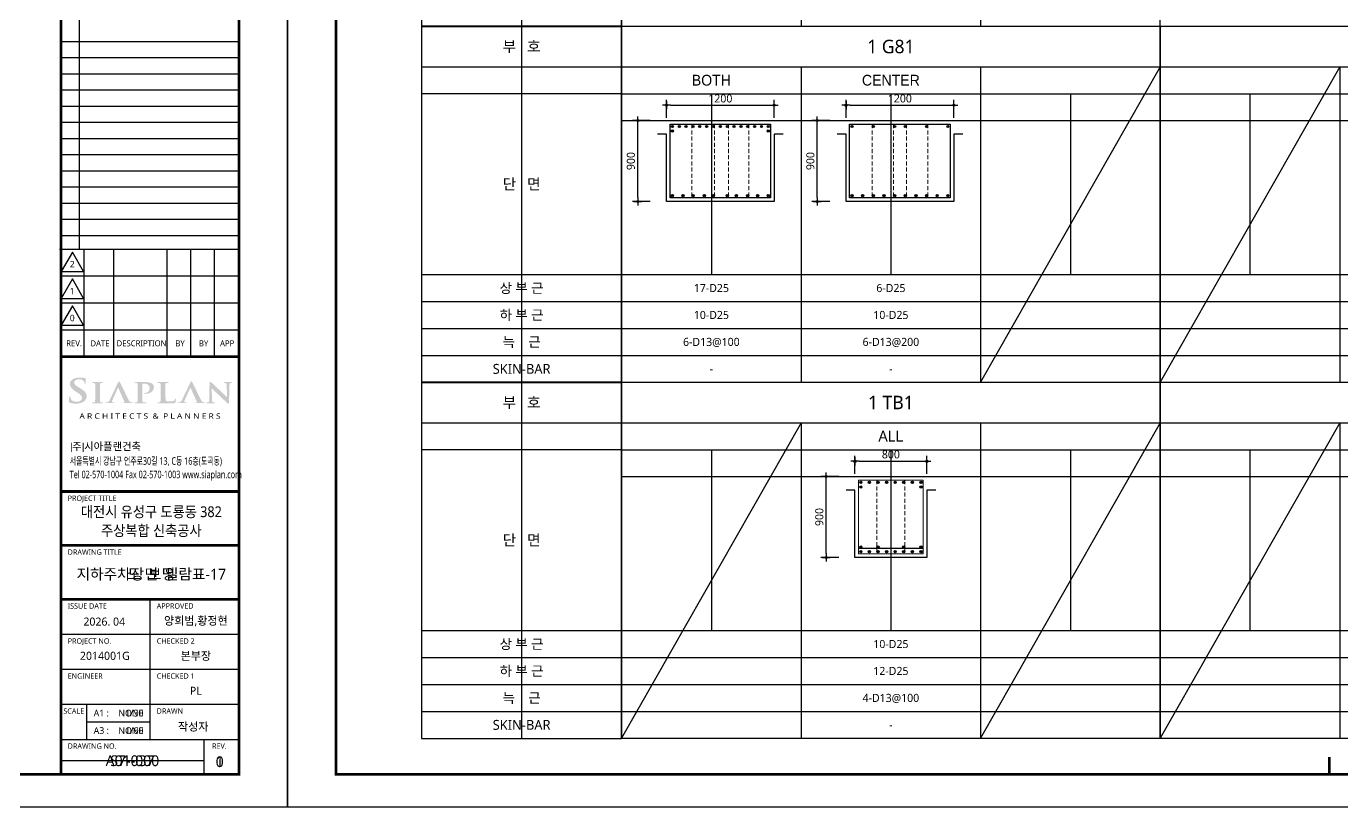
# Model space of a CAD drawing. Header units: millimetres. Extents: x 0 to 252030, y -124740 to 196020.
# Drawn here: x 198721 to 213375, y 106920 to 115610 of the extents above; entities that cross this region are included whole.
import ezdxf
from ezdxf.enums import TextEntityAlignment as Align

# ---------------------------------------------------------------- set-up
doc = ezdxf.new("R2010")
doc.units = ezdxf.units.MM
doc.header["$LTSCALE"] = 30
doc.linetypes.add('HID', pattern=[2.3, 1.5, -0.8])
doc.layers.get('DEFPOINTS').update_dxf_attribs({"color": 142})
for name, color, linetype in [('0-SEC1', 3, 'Continuous'), ('AA-SHEET-TEXT', 3, 'Continuous'), ('CON', 2, 'Continuous'), ('DIM', 7, 'Continuous'), ('ETC', 7, 'Continuous'), ('S-철근', 3, 'Continuous'), ('SHEET', 7, 'Continuous'), ('TXT', 3, 'Continuous'), ('XR-FORM_(도룡동)$0$Sheet', 7, 'Continuous'), ('XR-FORM_(도룡동)$0$TEXT', 3, 'Continuous')]:
    doc.layers.add(name, color=color, linetype=linetype)
doc.layers.add('Stirrup', color=1, linetype='Continuous', lineweight=0)
doc.layers.add('TieBar', color=7, linetype='HID', lineweight=0)
doc.styles.get("Standard").update_dxf_attribs({"font": 'malgun.ttf'})
doc.styles.add('XR-FORM$0$맑은고딕', font='malgun.ttf')
doc.styles.add('XR-FORM_(도룡동)$0$맑은고딕', font='malgun.ttf')
doc.styles.add('XR-FORM_(도룡동)$0$충북옥천_FORM$0$맑은고딕', font='malgun.ttf')
doc.styles.add('XR-FORM_(도룡동)$1$맑은고딕', font='malgun.ttf')
doc.styles.add('XR-FORM_(도룡동)$2$맑은고딕', font='malgun.ttf')
doc.styles.add('XR-FORM_(도룡동)$3$맑은고딕', font='malgun.ttf')
doc.styles.add('돋움', font='Dotum.ttf')
doc.styles.add('맑은 고딕', font='malgun.ttf')
doc.styles.add('맑은고딕', font='malgun.ttf')
doc.dimstyles.new('30NDIM', dxfattribs={"dimscale": 50, "dimtxt": 3, "dimasz": 1.5, "dimexe": 2, "dimexo": 6, "dimgap": 1, "dimtad": 1, "dimdec": 0, "dimrnd": 0.25, "dimzin": 0, "dimdsep": 46, "dimtxsty": 'Standard', "dimblk": 'Z_DOT', "dimcen": 5, "dimclrd": 256, "dimclre": 256, "dimclrt": 3, "dimadec": 0, "dimazin": 0, "dimtm": 1e-09, "dimtfac": 1, "dimtdec": 0, "dimtix": 1, "dimtmove": 2, "dimatfit": 1, "dimldrblk": 'Z_DOT', "dimfxl": 1, "dimtolj": 1, "dimtzin": 0, "dimarcsym": 0})

# ---------------------------------------------------------------- blocks, each defined once
blk = doc.blocks.new('XR-FORM_(도룡동)$0$S')
at = {"layer": 'XR-FORM_(도룡동)$0$Sheet'}
h = blk.add_hatch(color=6, dxfattribs=at)
edge = h.paths.add_edge_path()
edge.add_spline(control_points=[(76338, 15545), (76338, 15545), (76295, 15571), (76295, 15571), (76172, 15645), (76132, 15687), (76132, 15744), (76132, 15817), (76203, 15865), (76313, 15865), (76409, 15865), (76454, 15832), (76479, 15807), (76511, 15775), (76518, 15737), (76518, 15729), (76518, 15711), (76524, 15702), (76538, 15702), (76557, 15702), (76559, 15724), (76559, 15744), (76559, 15811), (76562, 15848), (76564, 15870), (76564, 15870), (76565, 15890), (76565, 15890), (76565, 15905), (76548, 15908), (76540, 15909), (76494, 15919), (76430, 15930), (76333, 15930), (76119, 15930), (75970, 15833), (75970, 15695), (75970, 15588), (76037, 15502), (76202, 15401), (76202, 15401), (76273, 15357), (76273, 15357), (76398, 15281), (76423, 15225), (76423, 15165), (76423, 15099), (76352, 15030), (76220, 15030), (76155, 15030), (76041, 15045), (76002, 15150), (75994, 15172), (75988, 15197), (75988, 15211), (75988, 15217), (75988, 15236), (75968, 15236), (75948, 15236), (75946, 15209), (75945, 15201), (75945, 15201), (75945, 15197), (75945, 15197), (75943, 15174), (75938, 15104), (75938, 15040), (75938, 15011), (75943, 15004), (75970, 14994), (76035, 14972), (76103, 14962), (76198, 14962), (76298, 14962), (76379, 14979), (76447, 15013), (76575, 15079), (76595, 15177), (76595, 15230), (76595, 15347), (76528, 15430), (76338, 15545)], knot_values=[0, 0, 0, 0, 1, 1, 1, 2, 2, 2, 3, 3, 3, 4, 4, 4, 5, 5, 5, 6, 6, 6, 7, 7, 7, 8, 8, 8, 9, 9, 9, 10, 10, 10, 11, 11, 11, 12, 12, 12, 13, 13, 13, 14, 14, 14, 15, 15, 15, 16, 16, 16, 17, 17, 17, 18, 18, 18, 19, 19, 19, 20, 20, 20, 21, 21, 21, 22, 22, 22, 23, 23, 23, 24, 24, 24, 25, 25, 25, 26, 26, 26, 27, 27, 27, 27], degree=3, periodic=0)
h = blk.add_hatch(color=6, dxfattribs=at)
edge = h.paths.add_edge_path()
edge.add_spline(control_points=[(77180, 15007), (77180, 15007), (77166, 15007), (77166, 15007), (77156, 15007), (77148, 15007), (77134, 15009), (77098, 15014), (77093, 15029), (77089, 15056), (77084, 15098), (77084, 15641), (77086, 15677), (77089, 15714), (77100, 15725), (77131, 15729), (77143, 15731), (77153, 15732), (77163, 15732), (77163, 15732), (77180, 15732), (77180, 15732), (77188, 15732), (77195, 15739), (77195, 15747), (77195, 15755), (77188, 15761), (77180, 15761), (77180, 15761), (76814, 15761), (76814, 15761), (76806, 15761), (76800, 15755), (76800, 15747), (76800, 15739), (76806, 15732), (76814, 15732), (76814, 15732), (76832, 15732), (76832, 15732), (76847, 15732), (76860, 15730), (76871, 15728), (76897, 15723), (76909, 15710), (76912, 15677), (76912, 15677), (76912, 15677), (76912, 15677), (76914, 15650), (76915, 15103), (76908, 15057), (76904, 15025), (76895, 15014), (76873, 15011), (76858, 15008), (76843, 15007), (76827, 15007), (76826, 15007), (76814, 15007), (76814, 15007), (76806, 15007), (76800, 15000), (76800, 14992), (76800, 14984), (76806, 14977), (76814, 14977), (76814, 14977), (77180, 14977), (77180, 14977), (77188, 14977), (77195, 14984), (77195, 14992), (77195, 15000), (77188, 15007), (77180, 15007)], knot_values=[0, 0, 0, 0, 1, 1, 1, 2, 2, 2, 3, 3, 3, 4, 4, 4, 5, 5, 5, 6, 6, 6, 7, 7, 7, 8, 8, 8, 9, 9, 9, 10, 10, 10, 11, 11, 11, 12, 12, 12, 13, 13, 13, 14, 14, 14, 15, 15, 15, 16, 16, 16, 17, 17, 17, 18, 18, 18, 19, 19, 19, 20, 20, 20, 21, 21, 21, 22, 22, 22, 23, 23, 23, 24, 24, 24, 25, 25, 25, 25], degree=3, periodic=0)
h = blk.add_hatch(color=6, dxfattribs=at)
edge = h.paths.add_edge_path()
edge.add_spline(control_points=[(78289, 15008), (78289, 15008), (78256, 15008), (78256, 15008), (78252, 15008), (78248, 15009), (78243, 15010), (78220, 15014), (78192, 15028), (78158, 15085), (78158, 15085), (77848, 15727), (77836, 15749), (77824, 15773), (77816, 15784), (77802, 15784), (77787, 15784), (77771, 15771), (77757, 15741), (77757, 15741), (77450, 15097), (77450, 15097), (77424, 15042), (77401, 15015), (77350, 15010), (77342, 15009), (77328, 15008), (77317, 15008), (77317, 15008), (77304, 15008), (77304, 15008), (77298, 15008), (77292, 15002), (77292, 14994), (77292, 14987), (77298, 14980), (77304, 14980), (77304, 14980), (77609, 14980), (77609, 14980), (77615, 14980), (77621, 14987), (77621, 14994), (77621, 15002), (77615, 15008), (77609, 15008), (77609, 15008), (77576, 15008), (77576, 15008), (77539, 15008), (77534, 15021), (77534, 15033), (77534, 15044), (77540, 15068), (77552, 15094), (77552, 15094), (77762, 15561), (77762, 15561), (77762, 15561), (78005, 15016), (78004, 15016), (78005, 15014), (78005, 15012), (78004, 15010), (78003, 15008), (78001, 15008), (77998, 15008), (77998, 15008), (77984, 15008), (77984, 15008), (77978, 15008), (77972, 15002), (77972, 14994), (77972, 14987), (77978, 14980), (77984, 14980), (77984, 14980), (78289, 14980), (78289, 14980), (78295, 14980), (78301, 14987), (78301, 14994), (78301, 15002), (78295, 15008), (78289, 15008)], knot_values=[0, 0, 0, 0, 1, 1, 1, 2, 2, 2, 3, 3, 3, 4, 4, 4, 5, 5, 5, 6, 6, 6, 7, 7, 7, 8, 8, 8, 9, 9, 9, 10, 10, 10, 11, 11, 11, 12, 12, 12, 13, 13, 13, 14, 14, 14, 15, 15, 15, 16, 16, 16, 17, 17, 17, 18, 18, 18, 19, 19, 19, 20, 20, 20, 21, 21, 21, 22, 22, 22, 23, 23, 23, 24, 24, 24, 25, 25, 25, 26, 26, 26, 27, 27, 27, 28, 28, 28, 28], degree=3, periodic=0)
h = blk.add_hatch(color=250, dxfattribs=at)
edge = h.paths.add_edge_path()
edge.add_spline(control_points=[(78762, 15355), (78740, 15355), (78721, 15354), (78721, 15339), (78721, 15329), (78732, 15327), (78739, 15326), (78739, 15326), (78761, 15325), (78768, 15325), (78956, 15325), (79092, 15431), (79092, 15577), (79092, 15629), (79059, 15678), (79025, 15703), (79003, 15719), (78945, 15762), (78781, 15762), (78781, 15762), (78772, 15762), (78771, 15762), (78771, 15762), (78376, 15762), (78376, 15762), (78367, 15762), (78360, 15756), (78360, 15748), (78360, 15740), (78367, 15734), (78376, 15734), (78376, 15734), (78423, 15734), (78423, 15734), (78429, 15733), (78435, 15733), (78438, 15732), (78480, 15725), (78488, 15709), (78491, 15677), (78491, 15677), (78491, 15677), (78491, 15677), (78493, 15651), (78494, 15108), (78487, 15062), (78481, 15030), (78474, 15013), (78453, 15010), (78437, 15007), (78422, 15006), (78407, 15006), (78406, 15006), (78396, 15006), (78396, 15006), (78387, 15006), (78380, 14999), (78380, 14991), (78380, 14983), (78387, 14977), (78396, 14977), (78396, 14977), (78791, 14977), (78791, 14977), (78800, 14977), (78807, 14983), (78807, 14991), (78807, 14999), (78800, 15006), (78791, 15006), (78791, 15006), (78781, 15006), (78781, 15006), (78761, 15006), (78733, 15008), (78715, 15010), (78681, 15013), (78672, 15031), (78668, 15061), (78662, 15105), (78662, 15684), (78662, 15690), (78662, 15699), (78664, 15704), (78669, 15705), (78679, 15708), (78707, 15709), (78729, 15709), (78757, 15709), (78810, 15704), (78857, 15670), (78924, 15623), (78931, 15562), (78931, 15520), (78931, 15418), (78833, 15355), (78762, 15355)], knot_values=[0, 0, 0, 0, 1, 1, 1, 2, 2, 2, 3, 3, 3, 4, 4, 4, 5, 5, 5, 6, 6, 6, 7, 7, 7, 8, 8, 8, 9, 9, 9, 10, 10, 10, 11, 11, 11, 12, 12, 12, 13, 13, 13, 14, 14, 14, 15, 15, 15, 16, 16, 16, 17, 17, 17, 18, 18, 18, 19, 19, 19, 20, 20, 20, 21, 21, 21, 22, 22, 22, 23, 23, 23, 24, 24, 24, 25, 25, 25, 26, 26, 26, 27, 27, 27, 28, 28, 28, 29, 29, 29, 30, 30, 30, 31, 31, 31, 32, 32, 32, 32], degree=3, periodic=0)
h = blk.add_hatch(color=250, dxfattribs=at)
edge = h.paths.add_edge_path()
edge.add_spline(control_points=[(79896, 15147), (79880, 15147), (79878, 15134), (79877, 15128), (79875, 15109), (79860, 15082), (79845, 15069), (79815, 15043), (79768, 15042), (79696, 15042), (79592, 15042), (79561, 15049), (79541, 15063), (79541, 15063), (79541, 15063), (79541, 15063), (79522, 15076), (79515, 15314), (79515, 15460), (79515, 15617), (79515, 15645), (79518, 15677), (79521, 15714), (79532, 15724), (79562, 15729), (79578, 15731), (79599, 15732), (79612, 15732), (79620, 15732), (79633, 15732), (79638, 15739), (79640, 15742), (79641, 15745), (79641, 15748), (79641, 15756), (79634, 15762), (79626, 15762), (79626, 15762), (79235, 15762), (79235, 15762), (79226, 15762), (79220, 15756), (79220, 15748), (79220, 15743), (79222, 15738), (79227, 15736), (79227, 15735), (79229, 15735), (79229, 15734), (79235, 15732), (79243, 15732), (79247, 15732), (79265, 15732), (79280, 15731), (79290, 15729), (79331, 15722), (79340, 15709), (79342, 15677), (79344, 15651), (79345, 15108), (79338, 15062), (79332, 15030), (79326, 15013), (79304, 15010), (79290, 15007), (79276, 15006), (79262, 15006), (79262, 15006), (79245, 15006), (79245, 15006), (79237, 15006), (79230, 14999), (79230, 14991), (79230, 14983), (79237, 14977), (79245, 14977), (79245, 14977), (79615, 14977), (79615, 14977), (79615, 14977), (79805, 14976), (79805, 14976), (79874, 14976), (79882, 14981), (79891, 15006), (79901, 15036), (79910, 15113), (79910, 15125), (79910, 15135), (79910, 15147), (79896, 15147)], knot_values=[0, 0, 0, 0, 1, 1, 1, 2, 2, 2, 3, 3, 3, 4, 4, 4, 5, 5, 5, 6, 6, 6, 7, 7, 7, 8, 8, 8, 9, 9, 9, 10, 10, 10, 11, 11, 11, 12, 12, 12, 13, 13, 13, 14, 14, 14, 15, 15, 15, 16, 16, 16, 17, 17, 17, 18, 18, 18, 19, 19, 19, 20, 20, 20, 21, 21, 21, 22, 22, 22, 23, 23, 23, 24, 24, 24, 25, 25, 25, 26, 26, 26, 27, 27, 27, 28, 28, 28, 29, 29, 29, 30, 30, 30, 30], degree=3, periodic=0)
h = blk.add_hatch(color=250, dxfattribs=at)
edge = h.paths.add_edge_path()
edge.add_spline(control_points=[(80974, 15008), (80974, 15008), (80942, 15008), (80942, 15008), (80937, 15008), (80933, 15009), (80928, 15010), (80905, 15014), (80878, 15028), (80843, 15085), (80843, 15085), (80533, 15727), (80521, 15749), (80509, 15773), (80501, 15784), (80487, 15784), (80472, 15784), (80457, 15771), (80442, 15741), (80442, 15741), (80135, 15097), (80135, 15097), (80109, 15042), (80086, 15015), (80035, 15010), (80027, 15009), (80013, 15008), (80002, 15008), (80002, 15008), (79989, 15008), (79989, 15008), (79983, 15008), (79977, 15002), (79977, 14994), (79977, 14987), (79983, 14980), (79989, 14980), (79989, 14980), (80294, 14980), (80294, 14980), (80300, 14980), (80306, 14987), (80306, 14994), (80306, 15002), (80300, 15008), (80294, 15008), (80294, 15008), (80261, 15008), (80261, 15008), (80224, 15008), (80219, 15021), (80219, 15033), (80219, 15044), (80225, 15068), (80237, 15094), (80237, 15094), (80447, 15561), (80447, 15561), (80447, 15561), (80690, 15016), (80690, 15016), (80690, 15014), (80690, 15012), (80689, 15010), (80688, 15008), (80686, 15008), (80683, 15008), (80683, 15008), (80669, 15008), (80669, 15008), (80663, 15008), (80657, 15002), (80657, 14994), (80657, 14987), (80663, 14980), (80669, 14980), (80669, 14980), (80974, 14980), (80974, 14980), (80980, 14980), (80986, 14987), (80986, 14994), (80986, 15002), (80980, 15008), (80974, 15008)], knot_values=[0, 0, 0, 0, 1, 1, 1, 2, 2, 2, 3, 3, 3, 4, 4, 4, 5, 5, 5, 6, 6, 6, 7, 7, 7, 8, 8, 8, 9, 9, 9, 10, 10, 10, 11, 11, 11, 12, 12, 12, 13, 13, 13, 14, 14, 14, 15, 15, 15, 16, 16, 16, 17, 17, 17, 18, 18, 18, 19, 19, 19, 20, 20, 20, 21, 21, 21, 22, 22, 22, 23, 23, 23, 24, 24, 24, 25, 25, 25, 26, 26, 26, 27, 27, 27, 28, 28, 28, 28], degree=3, periodic=0)
h = blk.add_hatch(color=250, dxfattribs=at)
edge = h.paths.add_edge_path()
edge.add_spline(control_points=[(81976, 15761), (81976, 15761), (81692, 15761), (81692, 15761), (81686, 15761), (81681, 15755), (81681, 15747), (81681, 15739), (81686, 15732), (81692, 15732), (81692, 15732), (81700, 15732), (81702, 15732), (81718, 15732), (81744, 15732), (81760, 15726), (81783, 15717), (81794, 15705), (81795, 15641), (81795, 15641), (81806, 15233), (81806, 15224), (81806, 15224), (81806, 15202), (81806, 15202), (81797, 15210), (81212, 15762), (81212, 15762), (81199, 15775), (81187, 15784), (81176, 15784), (81158, 15784), (81158, 15750), (81158, 15740), (81158, 15740), (81148, 15134), (81148, 15134), (81147, 15045), (81143, 15018), (81117, 15011), (81101, 15006), (81079, 15006), (81068, 15006), (81067, 15006), (81057, 15006), (81057, 15006), (81051, 15006), (81046, 14999), (81046, 14991), (81046, 14983), (81051, 14976), (81057, 14976), (81057, 14976), (81353, 14976), (81353, 14976), (81359, 14976), (81364, 14983), (81364, 14991), (81364, 14999), (81359, 15006), (81353, 15006), (81353, 15006), (81342, 15006), (81340, 15006), (81324, 15006), (81303, 15006), (81284, 15013), (81268, 15018), (81251, 15035), (81248, 15122), (81248, 15122), (81237, 15522), (81236, 15534), (81241, 15530), (81780, 15014), (81821, 14978), (81833, 14966), (81851, 14966), (81864, 14966), (81880, 14966), (81882, 14986), (81882, 15002), (81882, 15002), (81894, 15649), (81894, 15649), (81895, 15706), (81903, 15722), (81931, 15729), (81944, 15732), (81952, 15732), (81963, 15732), (81965, 15732), (81976, 15732), (81976, 15732), (81982, 15732), (81987, 15739), (81987, 15747), (81987, 15755), (81982, 15761), (81976, 15761)], knot_values=[0, 0, 0, 0, 1, 1, 1, 2, 2, 2, 3, 3, 3, 4, 4, 4, 5, 5, 5, 6, 6, 6, 7, 7, 7, 8, 8, 8, 9, 9, 9, 10, 10, 10, 11, 11, 11, 12, 12, 12, 13, 13, 13, 14, 14, 14, 15, 15, 15, 16, 16, 16, 17, 17, 17, 18, 18, 18, 19, 19, 19, 20, 20, 20, 21, 21, 21, 22, 22, 22, 23, 23, 23, 24, 24, 24, 25, 25, 25, 26, 26, 26, 27, 27, 27, 28, 28, 28, 29, 29, 29, 30, 30, 30, 31, 31, 31, 32, 32, 32, 33, 33, 33, 33], degree=3, periodic=0)
at = {"layer": 'DEFPOINTS'}
for p, q in [((76315, 52073), (76315, 20700)), ((82250, 28396), (75640, 28396)), ((82250, 27796), (75640, 27796)), ((82250, 27196), (75640, 27196)), ((82250, 26596), (75640, 26596)), ((82250, 25996), (75640, 25996)), ((82250, 25396), (75640, 25396)), ((82250, 24796), (75640, 24796)), ((82250, 24196), (75640, 24196)), ((82250, 23596), (75640, 23596)), ((82250, 22996), (75640, 22996)), ((82250, 22396), (75640, 22396)), ((82250, 21796), (75640, 21796)), ((82250, 21196), (75640, 21196)), ((80950, 1706), (75640, 1706))]:
    blk.add_line(p, q, dxfattribs=at)
at = {"layer": 'XR-FORM_(도룡동)$0$Sheet'}
for p, q in [((75590, 20700), (82204, 20700)), ((76490, 20700), (76490, 16700)), ((77590, 20700), (77590, 16700)), ((79575, 20700), (79575, 16700)), ((80450, 20700), (80450, 16700)), ((81325, 20700), (81325, 16700)), ((75640, 19700), (82254, 19700)), ((75640, 18700), (82254, 18700)), ((75640, 17700), (82254, 17700)), ((78945, 7700), (78945, 2500)), ((75640, 6400), (82250, 6400)), ((75640, 5100), (82250, 5100)), ((75640, 3800), (82250, 3800)), ((76591, 3798), (76591, 2500)), ((76591, 3149), (78945, 3149)), ((75640, 2500), (82250, 2500)), ((80950, 2500), (80950, 1200))]:
    blk.add_line(p, q, dxfattribs=at)
at = {"layer": 'XR-FORM_(도룡동)$0$Sheet', "const_width": 100}
blk.add_lwpolyline([(1850, 57950), (82250, 57950), (82250, 1200), (1850, 1200)], close=True, dxfattribs=at)
for points in [[(75640, 57950), (75640, 1200)], [(75640, 16700), (82250, 16700)], [(75640, 11700), (82250, 11700)], [(75640, 9700), (82250, 9700)], [(75640, 7700), (82250, 7700)]]:
    blk.add_lwpolyline(points, dxfattribs=at)
at = {"layer": 'XR-FORM_(도룡동)$0$Sheet'}
for points in [[(76065, 20589), (75650, 19869), (76481, 19869)], [(76065, 19589), (75650, 18869), (76481, 18869)], [(76065, 18589), (75650, 17869), (76481, 17869)]]:
    blk.add_lwpolyline(points, close=True, dxfattribs=at)
at = {"layer": 'XR-FORM_(도룡동)$0$Sheet', "color": 3, "const_width": 28}
for points in [[(76026, 13508), (76026, 13172)], [(76466, 13508), (76466, 13172)]]:
    blk.add_lwpolyline(points, dxfattribs=at)
at = {"layer": 'XR-FORM_(도룡동)$0$Sheet', "linetype": 'Continuous', "const_width": 100}
blk.add_lwpolyline([(38745, 1846), (38745, 1200)], dxfattribs=at)
at = {"layer": 'DEFPOINTS', "style": 'XR-FORM_(도룡동)$3$맑은고딕'}
blk.add_text('도 면 명', height=400, dxfattribs=at).set_placement((78996, 8633), align=Align.MIDDLE_CENTER)
at = {"layer": 'XR-FORM_(도룡동)$0$Sheet', "style": 'XR-FORM_(도룡동)$3$맑은고딕'}
for s, height, p in [('2', 240, (76059, 20140)), ('1', 240, (76059, 19140)), ('0', 240, (76059, 18140)), (' REV.', 220, (76090, 17200)), ('DATE', 220, (77090, 17200)), ('DESCRIPTION', 220, (78632, 17200)), ('BY', 220, (80062, 17200)), ('BY', 220, (80938, 17200)), ('APP', 220, (81812, 17200))]:
    blk.add_text(s, height=height, dxfattribs=at).set_placement(p, align=Align.MIDDLE)
at = {"layer": 'XR-FORM_(도룡동)$0$Sheet', "color": 3, "style": 'XR-FORM_(도룡동)$3$맑은고딕', "width": 1.2}
blk.add_text('A R C H I T E C T S  &  P L A N N E R S', height=200, dxfattribs=at).set_placement((78947, 14500), align=Align.MIDDLE_CENTER)
at = {"layer": 'XR-FORM_(도룡동)$0$Sheet', "color": 3, "style": 'XR-FORM_(도룡동)$3$맑은고딕'}
blk.add_text('주 시아플랜건축', height=280, dxfattribs=at).set_placement((76057, 13372), align=Align.MIDDLE_LEFT)
at = {"layer": 'XR-FORM_(도룡동)$0$Sheet', "color": 3, "style": 'XR-FORM_(도룡동)$3$맑은고딕', "width": 0.65}
for s, p in [('서울특별시 강남구 언주로30길 13, C동 16층(도곡동)', (75966, 12833)), ('Tel 02-570-1004 Fax 02-570-1003 www.siaplan.com', (75966, 12333))]:
    blk.add_text(s, height=280, dxfattribs=at).set_placement(p, align=Align.MIDDLE_LEFT)
at = {"layer": 'XR-FORM_(도룡동)$0$Sheet', "style": 'XR-FORM_(도룡동)$3$맑은고딕'}
for s, p in [('PROJECT TITLE', (75890, 11350)), ('DRAWING TITLE', (75890, 9350)), ('ISSUE DATE', (75890, 7350)), ('APPROVED', (79195, 7350)), ('PROJECT NO. ', (75890, 6050)), ('CHECKED 2 ', (79195, 6050)), ('ENGINEER', (75890, 4750)), ('CHECKED 1 ', (79195, 4750)), ('SCALE', (75730, 3450)), ('DRAWN', (79195, 3450)), ('DRAWING NO.', (75890, 2150)), ('REV.', (81250, 2150))]:
    blk.add_text(s, height=200, dxfattribs=at).set_placement(p)
at = {"layer": 'XR-FORM_(도룡동)$0$TEXT'}
for s, height, style, p in [('2026. 04', 300, 'XR-FORM_(도룡동)$3$맑은고딕', (77247, 6870)), ('A1 : ', 250, 'XR-FORM_(도룡동)$0$충북옥천_FORM$0$맑은고딕', (77179, 3474)), ('A3 : ', 250, 'XR-FORM_(도룡동)$0$충북옥천_FORM$0$맑은고딕', (77179, 2825))]:
    blk.add_text(s, height=height, dxfattribs=dict(at, style=style)).set_placement(p, align=Align.MIDDLE_CENTER)
at = {"layer": 'XR-FORM_(도룡동)$0$TEXT', "style": 'XR-FORM_(도룡동)$3$맑은고딕'}
blk.add_text('양희범,황정현', height=300, dxfattribs=at).set_placement((80649, 6901), align=Align.MIDDLE)
blk = doc.blocks.new('XR-FORM_(도룡동)', base_point=(101.33, -56114.51))
at = {"layer": 'DEFPOINTS'}
blk.add_lwpolyline([(0, 0), (420, 0), (420, 297), (0, 297)], close=True, dxfattribs=at)
at = {"xscale": 0.005, "yscale": 0.005, "zscale": 0.005}
blk.add_blockref('XR-FORM_(도룡동)$0$S', (-0.25, 0), dxfattribs=at)
at = {"layer": 'DEFPOINTS', "style": 'XR-FORM_(도룡동)$3$맑은고딕'}
for s, p in [('2014001G', (386.1, 28.01)), ('본부장', (402.99, 28.01)), ('PL', (402.99, 21.51))]:
    blk.add_text(s, height=1.5, dxfattribs=at).set_placement(p, align=Align.MIDDLE)
for p in [(393.26, 17.37), (393.26, 14.12)]:
    blk.add_text('NONE', height=1.25, dxfattribs=at).set_placement(p, align=Align.MIDDLE_RIGHT)
for s, height, p in [('작성자', 1.5, (402.51, 14.85)), ('A01-000', 2, (391.22, 8.53))]:
    blk.add_text(s, height=height, dxfattribs=at).set_placement(p, align=Align.MIDDLE_CENTER)
at = {"layer": 'XR-FORM_(도룡동)$0$TEXT', "style": 'XR-FORM_(도룡동)$3$맑은고딕', "width": 0.9}
for s, p in [('대전시 유성구 도룡동 382', (394.73, 54.74)), ('주상복합 신축공사', (394.73, 51.24))]:
    blk.add_text(s, height=2, dxfattribs=at).set_placement(p, align=Align.MIDDLE_CENTER)
at = {"layer": 'XR-FORM_(도룡동)$0$TEXT', "style": 'XR-FORM_(도룡동)$3$맑은고딕'}
blk.add_text('1', height=2, dxfattribs=at).set_placement((407.43, 8.35), align=Align.MIDDLE_CENTER)
blk = doc.blocks.new('4등분')
at = {"layer": 'DEFPOINTS'}
for p, q in [((1000, 3214), (1000, 1200)), ((3000, 3214), (3000, 1200)), ((5000, 3214), (5000, 1200)), ((0, 2914), (6000, 2914))]:
    blk.add_line(p, q, dxfattribs=at)
at = {"layer": 'SHEET'}
blk.add_line((0, 3514), (6000, 3514), dxfattribs=at)
at = {"layer": 'SHEET', "color": 6}
for p, q in [((2000, 3514), (2000, 0)), ((4000, 3514), (4000, 0)), ((0, 3214), (6000, 3214)), ((0, 1200), (6000, 1200)), ((0, 900), (6000, 900)), ((0, 600), (6000, 600)), ((0, 300), (6000, 300))]:
    blk.add_line(p, q, dxfattribs=at)
at = {"layer": 'SHEET'}
blk.add_lwpolyline([(6000, 3964), (0, 3964), (0, 0), (6000, 0)], close=True, dxfattribs=at)
blk = doc.blocks.new('*U160')
at = {"layer": 'DEFPOINTS'}
for p, q in [((-1114, 5286), (-1114, 1321)), ((-2229, 4536), (0, 4536))]:
    blk.add_line(p, q, dxfattribs=at)
at = {"layer": 'SHEET'}
blk.add_line((-2229, 4836), (0, 4836), dxfattribs=at)
at = {"layer": 'SHEET', "color": 6}
for p, q in [((-2229, 2521), (0, 2521)), ((-2229, 2221), (0, 2221)), ((-2229, 1921), (0, 1921)), ((-2229, 1621), (0, 1621))]:
    blk.add_line(p, q, dxfattribs=at)
at = {"layer": 'SHEET'}
blk.add_lwpolyline([(0, 5286), (-2229, 5286), (-2229, 1321), (0, 1321)], close=True, dxfattribs=at)
at = {"layer": 'TXT', "style": '맑은 고딕'}
for s, height, p in [('부   호', 120, (-1114, 5061)), ('단   면', 120, (-1114, 3529)), ('상 부 근', 110, (-1114, 2371)), ('하 부 근', 110, (-1114, 2071)), ('늑    근', 110, (-1114, 1771)), ('SKIN-BAR', 110, (-1114, 1471))]:
    blk.add_text(s, height=height, dxfattribs=at).set_placement(p, align=Align.MIDDLE_CENTER)
blk = doc.blocks.new('Z_DOT')
at = {"layer": 'DIM', "color": 0}
for p, q in [((-1, 0), (1, 0)), ((0, -1), (0, 1))]:
    blk.add_line(p, q, dxfattribs=at)
for radius in [0.25, 0.125]:
    blk.add_circle((0, 0), radius, dxfattribs=at)
blk = doc.blocks.new('*D699')
at = {"layer": 'DEFPOINTS', "color": 0, "transparency": 16777216}
for p in [(207053, 114731), (205853, 114410), (207053, 114410)]:
    blk.add_point(p, dxfattribs=at)
at = {"layer": 'DIM', "lineweight": -2, "transparency": 16777216}
for p, q in [((205853, 114590), (205853, 114791)), ((207053, 114590), (207053, 114791)), ((205898, 114731), (207008, 114731))]:
    blk.add_line(p, q, dxfattribs=at)
at = {"layer": 'DIM', "lineweight": -2, "transparency": 16777216, "xscale": 45, "yscale": 45, "zscale": 45, "rotation": 180}
blk.add_blockref('Z_DOT', (205853, 114731), dxfattribs=at)
at = {"layer": 'DIM', "lineweight": -2, "transparency": 16777216, "xscale": 45, "yscale": 45, "zscale": 45}
blk.add_blockref('Z_DOT', (207053, 114731), dxfattribs=at)
at = {"layer": 'DIM', "color": 3, "transparency": 16777216, "insert": (206453, 114807), "char_height": 90, "attachment_point": 5}
blk.add_mtext('\\A1;1200', dxfattribs=at)
blk = doc.blocks.new('*D700')
at = {"layer": 'DEFPOINTS', "color": 0, "transparency": 16777216}
for p in [(205533, 114560), (205853, 114560), (205853, 113660)]:
    blk.add_point(p, dxfattribs=at)
at = {"layer": 'DIM', "lineweight": -2, "transparency": 16777216}
for p, q in [((205673, 114560), (205473, 114560)), ((205533, 113705), (205533, 114515)), ((205673, 113660), (205473, 113660))]:
    blk.add_line(p, q, dxfattribs=at)
at = {"layer": 'DIM', "lineweight": -2, "transparency": 16777216, "xscale": 45, "yscale": 45, "zscale": 45}
for p, rotation in [((205533, 114560), 90), ((205533, 113660), 270)]:
    blk.add_blockref('Z_DOT', p, dxfattribs=dict(at, rotation=rotation))
at = {"layer": 'DIM', "color": 3, "transparency": 16777216, "insert": (205456, 114110), "char_height": 90, "attachment_point": 5, "rotation": 90}
blk.add_mtext('\\A1;900', dxfattribs=at)
blk = doc.blocks.new('*D701')
at = {"layer": 'DEFPOINTS', "color": 0, "transparency": 16777216}
for p in [(209053, 114731), (207853, 114410), (209053, 114410)]:
    blk.add_point(p, dxfattribs=at)
at = {"layer": 'DIM', "lineweight": -2, "transparency": 16777216}
for p, q in [((207853, 114590), (207853, 114791)), ((209053, 114590), (209053, 114791)), ((207898, 114731), (209008, 114731))]:
    blk.add_line(p, q, dxfattribs=at)
at = {"layer": 'DIM', "lineweight": -2, "transparency": 16777216, "xscale": 45, "yscale": 45, "zscale": 45, "rotation": 180}
blk.add_blockref('Z_DOT', (207853, 114731), dxfattribs=at)
at = {"layer": 'DIM', "lineweight": -2, "transparency": 16777216, "xscale": 45, "yscale": 45, "zscale": 45}
blk.add_blockref('Z_DOT', (209053, 114731), dxfattribs=at)
at = {"layer": 'DIM', "color": 3, "transparency": 16777216, "insert": (208453, 114807), "char_height": 90, "attachment_point": 5}
blk.add_mtext('\\A1;1200', dxfattribs=at)
blk = doc.blocks.new('*D702')
at = {"layer": 'DEFPOINTS', "color": 0, "transparency": 16777216}
for p in [(207533, 114560), (207853, 114560), (207853, 113660)]:
    blk.add_point(p, dxfattribs=at)
at = {"layer": 'DIM', "lineweight": -2, "transparency": 16777216}
for p, q in [((207673, 114560), (207473, 114560)), ((207533, 113705), (207533, 114515)), ((207673, 113660), (207473, 113660))]:
    blk.add_line(p, q, dxfattribs=at)
at = {"layer": 'DIM', "lineweight": -2, "transparency": 16777216, "xscale": 45, "yscale": 45, "zscale": 45}
for p, rotation in [((207533, 114560), 90), ((207533, 113660), 270)]:
    blk.add_blockref('Z_DOT', p, dxfattribs=dict(at, rotation=rotation))
at = {"layer": 'DIM', "color": 3, "transparency": 16777216, "insert": (207456, 114110), "char_height": 90, "attachment_point": 5, "rotation": 90}
blk.add_mtext('\\A1;900', dxfattribs=at)
blk = doc.blocks.new('*D703')
at = {"layer": 'DEFPOINTS', "color": 0, "transparency": 16777216}
for p in [(208753, 110766), (207953, 110446), (208753, 110446)]:
    blk.add_point(p, dxfattribs=at)
at = {"layer": 'DIM', "lineweight": -2, "transparency": 16777216}
for p, q in [((207953, 110626), (207953, 110826)), ((208753, 110626), (208753, 110826)), ((207998, 110766), (208708, 110766))]:
    blk.add_line(p, q, dxfattribs=at)
at = {"layer": 'DIM', "lineweight": -2, "transparency": 16777216, "xscale": 45, "yscale": 45, "zscale": 45, "rotation": 180}
blk.add_blockref('Z_DOT', (207953, 110766), dxfattribs=at)
at = {"layer": 'DIM', "lineweight": -2, "transparency": 16777216, "xscale": 45, "yscale": 45, "zscale": 45}
blk.add_blockref('Z_DOT', (208753, 110766), dxfattribs=at)
at = {"layer": 'DIM', "color": 3, "transparency": 16777216, "insert": (208353, 110843), "char_height": 90, "attachment_point": 5}
blk.add_mtext('\\A1;800', dxfattribs=at)
blk = doc.blocks.new('*D704')
at = {"layer": 'DEFPOINTS', "color": 0, "transparency": 16777216}
for p in [(207633, 110596), (207953, 110596), (207953, 109696)]:
    blk.add_point(p, dxfattribs=at)
at = {"layer": 'DIM', "lineweight": -2, "transparency": 16777216}
for p, q in [((207773, 110596), (207573, 110596)), ((207633, 109741), (207633, 110551)), ((207773, 109696), (207573, 109696))]:
    blk.add_line(p, q, dxfattribs=at)
at = {"layer": 'DIM', "lineweight": -2, "transparency": 16777216, "xscale": 45, "yscale": 45, "zscale": 45}
for p, rotation in [((207633, 110596), 90), ((207633, 109696), 270)]:
    blk.add_blockref('Z_DOT', p, dxfattribs=dict(at, rotation=rotation))
at = {"layer": 'DIM', "color": 3, "transparency": 16777216, "insert": (207556, 110146), "char_height": 90, "attachment_point": 5, "rotation": 90}
blk.add_mtext('\\A1;900', dxfattribs=at)

msp = doc.modelspace()

# ---------------------------------------------------------------- hatches: boundary and pattern name
at = {"layer": 'S-철근'}
h = msp.add_hatch(color=256, dxfattribs=at)
edge = h.paths.add_edge_path()
edge.add_arc((205918.40013, 114495.09992), 12.7, 0, 180)
edge.add_arc((205918.40013, 114495.09992), 12.7, 180, 360)
h = msp.add_hatch(color=256, dxfattribs=at)
edge = h.paths.add_edge_path()
edge.add_arc((205918.40013, 114444.29992), 12.7, 0, 180)
edge.add_arc((205918.40013, 114444.29992), 12.7, 180, 360)
h = msp.add_hatch(color=256, dxfattribs=at)
edge = h.paths.add_edge_path()
edge.add_arc((205994.77156, 114495.09992), 12.7, 0, 180)
edge.add_arc((205994.77156, 114495.09992), 12.7, 180, 360)
h = msp.add_hatch(color=256, dxfattribs=at)
edge = h.paths.add_edge_path()
edge.add_arc((206071.14299, 114495.09992), 12.7, 0, 180)
edge.add_arc((206071.14299, 114495.09992), 12.7, 180, 360)
h = msp.add_hatch(color=256, dxfattribs=at)
edge = h.paths.add_edge_path()
edge.add_arc((206147.51442, 114495.09992), 12.7, 0, 180)
edge.add_arc((206147.51442, 114495.09992), 12.7, 180, 360)
h = msp.add_hatch(color=256, dxfattribs=at)
edge = h.paths.add_edge_path()
edge.add_arc((206223.88585, 114495.09992), 12.7, 0, 180)
edge.add_arc((206223.88585, 114495.09992), 12.7, 180, 360)
h = msp.add_hatch(color=256, dxfattribs=at)
edge = h.paths.add_edge_path()
edge.add_arc((206300.25728, 114495.09992), 12.7, 0, 180)
edge.add_arc((206300.25728, 114495.09992), 12.7, 180, 360)
h = msp.add_hatch(color=256, dxfattribs=at)
edge = h.paths.add_edge_path()
edge.add_arc((206376.6287, 114495.09992), 12.7, 0, 180)
edge.add_arc((206376.6287, 114495.09992), 12.7, 180, 360)
h = msp.add_hatch(color=256, dxfattribs=at)
edge = h.paths.add_edge_path()
edge.add_arc((206453.00013, 114495.09992), 12.7, 0, 180)
edge.add_arc((206453.00013, 114495.09992), 12.7, 180, 360)
h = msp.add_hatch(color=256, dxfattribs=at)
edge = h.paths.add_edge_path()
edge.add_arc((206529.37156, 114495.09992), 12.7, 0, 180)
edge.add_arc((206529.37156, 114495.09992), 12.7, 180, 360)
h = msp.add_hatch(color=256, dxfattribs=at)
edge = h.paths.add_edge_path()
edge.add_arc((206605.74299, 114495.09992), 12.7, 0, 180)
edge.add_arc((206605.74299, 114495.09992), 12.7, 180, 360)
h = msp.add_hatch(color=256, dxfattribs=at)
edge = h.paths.add_edge_path()
edge.add_arc((206682.11442, 114495.09992), 12.7, 0, 180)
edge.add_arc((206682.11442, 114495.09992), 12.7, 180, 360)
h = msp.add_hatch(color=256, dxfattribs=at)
edge = h.paths.add_edge_path()
edge.add_arc((206758.48585, 114495.09992), 12.7, 0, 180)
edge.add_arc((206758.48585, 114495.09992), 12.7, 180, 360)
h = msp.add_hatch(color=256, dxfattribs=at)
edge = h.paths.add_edge_path()
edge.add_arc((206834.85728, 114495.09992), 12.7, 0, 180)
edge.add_arc((206834.85728, 114495.09992), 12.7, 180, 360)
h = msp.add_hatch(color=256, dxfattribs=at)
edge = h.paths.add_edge_path()
edge.add_arc((206911.2287, 114495.09992), 12.7, 0, 180)
edge.add_arc((206911.2287, 114495.09992), 12.7, 180, 360)
h = msp.add_hatch(color=256, dxfattribs=at)
edge = h.paths.add_edge_path()
edge.add_arc((206987.60013, 114495.09992), 12.7, 0, 180)
edge.add_arc((206987.60013, 114495.09992), 12.7, 180, 360)
h = msp.add_hatch(color=256, dxfattribs=at)
edge = h.paths.add_edge_path()
edge.add_arc((206987.60013, 114444.29992), 12.7, 0, 180)
edge.add_arc((206987.60013, 114444.29992), 12.7, 180, 360)
h = msp.add_hatch(color=256, dxfattribs=at)
edge = h.paths.add_edge_path()
edge.add_arc((207918.40013, 114495.09992), 12.7, 0, 180)
edge.add_arc((207918.40013, 114495.09992), 12.7, 180, 360)
h = msp.add_hatch(color=256, dxfattribs=at)
edge = h.paths.add_edge_path()
edge.add_arc((208156.00013, 114495.09992), 12.7, 180, 360, ccw=False)
edge.add_arc((208156.00013, 114495.09992), 12.7, 0, 180, ccw=False)
h = msp.add_hatch(color=256, dxfattribs=at)
edge = h.paths.add_edge_path()
edge.add_arc((208393.60013, 114495.09992), 12.7, 180, 360, ccw=False)
edge.add_arc((208393.60013, 114495.09992), 12.7, 0, 180, ccw=False)
h = msp.add_hatch(color=256, dxfattribs=at)
edge = h.paths.add_edge_path()
edge.add_arc((208512.40013, 114495.09992), 12.7, 180, 360, ccw=False)
edge.add_arc((208512.40013, 114495.09992), 12.7, 0, 180, ccw=False)
h = msp.add_hatch(color=256, dxfattribs=at)
edge = h.paths.add_edge_path()
edge.add_arc((208750.00013, 114495.09992), 12.7, 180, 360, ccw=False)
edge.add_arc((208750.00013, 114495.09992), 12.7, 0, 180, ccw=False)
h = msp.add_hatch(color=256, dxfattribs=at)
edge = h.paths.add_edge_path()
edge.add_arc((208987.60013, 114495.09992), 12.7, 0, 180)
edge.add_arc((208987.60013, 114495.09992), 12.7, 180, 360)
h = msp.add_hatch(color=256, dxfattribs=at)
edge = h.paths.add_edge_path()
edge.add_arc((205918.40013, 113725.89992), 12.7, 0, 180)
edge.add_arc((205918.40013, 113725.89992), 12.7, 180, 360)
h = msp.add_hatch(color=256, dxfattribs=at)
edge = h.paths.add_edge_path()
edge.add_arc((206037.20013, 113725.89992), 12.7, 0, 180)
edge.add_arc((206037.20013, 113725.89992), 12.7, 180, 360)
h = msp.add_hatch(color=256, dxfattribs=at)
edge = h.paths.add_edge_path()
edge.add_arc((206147.51442, 113725.89992), 12.7, 0, 180)
edge.add_arc((206147.51442, 113725.89992), 12.7, 180, 360)
h = msp.add_hatch(color=256, dxfattribs=at)
edge = h.paths.add_edge_path()
edge.add_arc((206274.80013, 113725.89992), 12.7, 0, 180)
edge.add_arc((206274.80013, 113725.89992), 12.7, 180, 360)
h = msp.add_hatch(color=256, dxfattribs=at)
edge = h.paths.add_edge_path()
edge.add_arc((206376.6287, 113725.89992), 12.7, 0, 180)
edge.add_arc((206376.6287, 113725.89992), 12.7, 180, 360)
h = msp.add_hatch(color=256, dxfattribs=at)
edge = h.paths.add_edge_path()
edge.add_arc((206529.37156, 113725.89992), 12.7, 0, 180)
edge.add_arc((206529.37156, 113725.89992), 12.7, 180, 360)
h = msp.add_hatch(color=256, dxfattribs=at)
edge = h.paths.add_edge_path()
edge.add_arc((206631.20013, 113725.89992), 12.7, 0, 180)
edge.add_arc((206631.20013, 113725.89992), 12.7, 180, 360)
h = msp.add_hatch(color=256, dxfattribs=at)
edge = h.paths.add_edge_path()
edge.add_arc((206758.48585, 113725.89992), 12.7, 0, 180)
edge.add_arc((206758.48585, 113725.89992), 12.7, 180, 360)
h = msp.add_hatch(color=256, dxfattribs=at)
edge = h.paths.add_edge_path()
edge.add_arc((206868.80013, 113725.89992), 12.7, 0, 180)
edge.add_arc((206868.80013, 113725.89992), 12.7, 180, 360)
h = msp.add_hatch(color=256, dxfattribs=at)
edge = h.paths.add_edge_path()
edge.add_arc((206987.60013, 113725.89992), 12.7, 0, 180)
edge.add_arc((206987.60013, 113725.89992), 12.7, 180, 360)
h = msp.add_hatch(color=256, dxfattribs=at)
edge = h.paths.add_edge_path()
edge.add_arc((207918.40013, 113725.89992), 12.7, 0, 180)
edge.add_arc((207918.40013, 113725.89992), 12.7, 180, 360)
h = msp.add_hatch(color=256, dxfattribs=at)
edge = h.paths.add_edge_path()
edge.add_arc((208037.20013, 113725.89992), 12.7, 0, 180)
edge.add_arc((208037.20013, 113725.89992), 12.7, 180, 360)
h = msp.add_hatch(color=256, dxfattribs=at)
edge = h.paths.add_edge_path()
edge.add_arc((208156.00013, 113725.89992), 12.7, 0, 180)
edge.add_arc((208156.00013, 113725.89992), 12.7, 180, 360)
h = msp.add_hatch(color=256, dxfattribs=at)
edge = h.paths.add_edge_path()
edge.add_arc((208274.80013, 113725.89992), 12.7, 0, 180)
edge.add_arc((208274.80013, 113725.89992), 12.7, 180, 360)
h = msp.add_hatch(color=256, dxfattribs=at)
edge = h.paths.add_edge_path()
edge.add_arc((208393.60013, 113725.89992), 12.7, 0, 180)
edge.add_arc((208393.60013, 113725.89992), 12.7, 180, 360)
h = msp.add_hatch(color=256, dxfattribs=at)
edge = h.paths.add_edge_path()
edge.add_arc((208512.40013, 113725.89992), 12.7, 0, 180)
edge.add_arc((208512.40013, 113725.89992), 12.7, 180, 360)
h = msp.add_hatch(color=256, dxfattribs=at)
edge = h.paths.add_edge_path()
edge.add_arc((208631.20013, 113725.89992), 12.7, 0, 180)
edge.add_arc((208631.20013, 113725.89992), 12.7, 180, 360)
h = msp.add_hatch(color=256, dxfattribs=at)
edge = h.paths.add_edge_path()
edge.add_arc((208750.00013, 113725.89992), 12.7, 0, 180)
edge.add_arc((208750.00013, 113725.89992), 12.7, 180, 360)
h = msp.add_hatch(color=256, dxfattribs=at)
edge = h.paths.add_edge_path()
edge.add_arc((208868.80013, 113725.89992), 12.7, 0, 180)
edge.add_arc((208868.80013, 113725.89992), 12.7, 180, 360)
h = msp.add_hatch(color=256, dxfattribs=at)
edge = h.paths.add_edge_path()
edge.add_arc((208987.60013, 113725.89992), 12.7, 0, 180)
edge.add_arc((208987.60013, 113725.89992), 12.7, 180, 360)
h = msp.add_hatch(color=256, dxfattribs=at)
edge = h.paths.add_edge_path()
edge.add_arc((208018.40013, 110530.59992), 12.7, 0, 180)
edge.add_arc((208018.40013, 110530.59992), 12.7, 180, 360)
h = msp.add_hatch(color=256, dxfattribs=at)
edge = h.paths.add_edge_path()
edge.add_arc((208018.40013, 110479.79992), 12.7, 0, 180)
edge.add_arc((208018.40013, 110479.79992), 12.7, 180, 360)
h = msp.add_hatch(color=256, dxfattribs=at)
edge = h.paths.add_edge_path()
edge.add_arc((208114.00013, 110530.59992), 12.7, 0, 180)
edge.add_arc((208114.00013, 110530.59992), 12.7, 180, 360)
h = msp.add_hatch(color=256, dxfattribs=at)
edge = h.paths.add_edge_path()
edge.add_arc((208209.60013, 110530.59992), 12.7, 0, 180)
edge.add_arc((208209.60013, 110530.59992), 12.7, 180, 360)
h = msp.add_hatch(color=256, dxfattribs=at)
edge = h.paths.add_edge_path()
edge.add_arc((208305.20013, 110530.59992), 12.7, 0, 180)
edge.add_arc((208305.20013, 110530.59992), 12.7, 180, 360)
h = msp.add_hatch(color=256, dxfattribs=at)
edge = h.paths.add_edge_path()
edge.add_arc((208400.80013, 110530.59992), 12.7, 0, 180)
edge.add_arc((208400.80013, 110530.59992), 12.7, 180, 360)
h = msp.add_hatch(color=256, dxfattribs=at)
edge = h.paths.add_edge_path()
edge.add_arc((208496.40013, 110530.59992), 12.7, 0, 180)
edge.add_arc((208496.40013, 110530.59992), 12.7, 180, 360)
h = msp.add_hatch(color=256, dxfattribs=at)
edge = h.paths.add_edge_path()
edge.add_arc((208592.00013, 110530.59992), 12.7, 0, 180)
edge.add_arc((208592.00013, 110530.59992), 12.7, 180, 360)
h = msp.add_hatch(color=256, dxfattribs=at)
edge = h.paths.add_edge_path()
edge.add_arc((208687.60013, 110530.59992), 12.7, 0, 180)
edge.add_arc((208687.60013, 110530.59992), 12.7, 180, 360)
h = msp.add_hatch(color=256, dxfattribs=at)
edge = h.paths.add_edge_path()
edge.add_arc((208687.60013, 110479.79992), 12.7, 0, 180)
edge.add_arc((208687.60013, 110479.79992), 12.7, 180, 360)
h = msp.add_hatch(color=256, dxfattribs=at)
edge = h.paths.add_edge_path()
edge.add_arc((208018.40013, 109812.19992), 12.7, 0, 180)
edge.add_arc((208018.40013, 109812.19992), 12.7, 180, 360)
h = msp.add_hatch(color=256, dxfattribs=at)
edge = h.paths.add_edge_path()
edge.add_arc((208018.40013, 109761.39992), 12.7, 0, 180)
edge.add_arc((208018.40013, 109761.39992), 12.7, 180, 360)
h = msp.add_hatch(color=256, dxfattribs=at)
edge = h.paths.add_edge_path()
edge.add_arc((208114.00013, 109761.39992), 12.7, 0, 180)
edge.add_arc((208114.00013, 109761.39992), 12.7, 180, 360)
h = msp.add_hatch(color=256, dxfattribs=at)
edge = h.paths.add_edge_path()
edge.add_arc((208209.60013, 109812.19992), 12.7, 0, 180)
edge.add_arc((208209.60013, 109812.19992), 12.7, 180, 360)
h = msp.add_hatch(color=256, dxfattribs=at)
edge = h.paths.add_edge_path()
edge.add_arc((208209.60013, 109761.39992), 12.7, 0, 180)
edge.add_arc((208209.60013, 109761.39992), 12.7, 180, 360)
h = msp.add_hatch(color=256, dxfattribs=at)
edge = h.paths.add_edge_path()
edge.add_arc((208305.20013, 109761.39992), 12.7, 0, 180)
edge.add_arc((208305.20013, 109761.39992), 12.7, 180, 360)
h = msp.add_hatch(color=256, dxfattribs=at)
edge = h.paths.add_edge_path()
edge.add_arc((208400.80013, 109761.39992), 12.7, 0, 180)
edge.add_arc((208400.80013, 109761.39992), 12.7, 180, 360)
h = msp.add_hatch(color=256, dxfattribs=at)
edge = h.paths.add_edge_path()
edge.add_arc((208496.40013, 109812.19992), 12.7, 0, 180)
edge.add_arc((208496.40013, 109812.19992), 12.7, 180, 360)
h = msp.add_hatch(color=256, dxfattribs=at)
edge = h.paths.add_edge_path()
edge.add_arc((208496.40013, 109761.39992), 12.7, 0, 180)
edge.add_arc((208496.40013, 109761.39992), 12.7, 180, 360)
h = msp.add_hatch(color=256, dxfattribs=at)
edge = h.paths.add_edge_path()
edge.add_arc((208592.00013, 109761.39992), 12.7, 0, 180)
edge.add_arc((208592.00013, 109761.39992), 12.7, 180, 360)
h = msp.add_hatch(color=256, dxfattribs=at)
edge = h.paths.add_edge_path()
edge.add_arc((208687.60013, 109812.19992), 12.7, 0, 180)
edge.add_arc((208687.60013, 109812.19992), 12.7, 180, 360)
h = msp.add_hatch(color=256, dxfattribs=at)
edge = h.paths.add_edge_path()
edge.add_arc((208687.60013, 109761.39992), 12.7, 0, 180)
edge.add_arc((208687.60013, 109761.39992), 12.7, 180, 360)

# ---------------------------------------------------------------- linework, layer by layer
at = {"layer": 'CON', "color": 8}
for p, q in [((205753.00013, 114560.49992), (207153.00013, 114560.49992)), ((207753.00013, 114560.49992), (209153.00013, 114560.49992)), ((207853.00013, 110595.99992), (208853.00013, 110595.99992))]:
    msp.add_line(p, q, dxfattribs=at)
for points in [[(207153.00013, 114410.49992), (207053.00013, 114410.49992), (207053.00013, 113660.49992), (205853.00013, 113660.49992), (205853.00013, 114410.49992), (205753.00013, 114410.49992)], [(209153.00013, 114410.49992), (209053.00013, 114410.49992), (209053.00013, 113660.49992), (207853.00013, 113660.49992), (207853.00013, 114410.49992), (207753.00013, 114410.49992)], [(208853.00013, 110445.99992), (208753.00013, 110445.99992), (208753.00013, 109695.99992), (207953.00013, 109695.99992), (207953.00013, 110445.99992), (207853.00013, 110445.99992)]]:
    msp.add_lwpolyline(points, dxfattribs=at)
at = {"layer": 'ETC', "color": 8}
msp.add_line((207993.00013, 109799.49992), (208713.00013, 109799.49992), dxfattribs=at)
at = {"layer": 'S-철근'}
for points in [[(205893.00013, 113700.49992), (205893.00013, 114520.49992), (207013.00013, 114520.49992), (207013.00013, 113700.49992), (205893.00013, 113700.49992)], [(207893.00013, 113700.49992), (207893.00013, 114520.49992), (209013.00013, 114520.49992), (209013.00013, 113700.49992), (207893.00013, 113700.49992)]]:
    msp.add_lwpolyline(points, dxfattribs=at)
for centre in [(205918.40013, 114495.09992), (205918.40013, 114444.29992), (205994.77156, 114495.09992), (206071.14299, 114495.09992), (206147.51442, 114495.09992), (206223.88585, 114495.09992), (206300.25728, 114495.09992), (206376.6287, 114495.09992), (206453.00013, 114495.09992), (206529.37156, 114495.09992), (206605.74299, 114495.09992), (206682.11442, 114495.09992), (206758.48585, 114495.09992), (206834.85728, 114495.09992), (206911.2287, 114495.09992), (206987.60013, 114495.09992), (206987.60013, 114444.29992), (207918.40013, 114495.09992), (208156.00013, 114495.09992), (208393.60013, 114495.09992), (208512.40013, 114495.09992), (208750.00013, 114495.09992), (208987.60013, 114495.09992), (205918.40013, 113725.89992), (206037.20013, 113725.89992), (206147.51442, 113725.89992), (206274.80013, 113725.89992), (206376.6287, 113725.89992), (206529.37156, 113725.89992), (206631.20013, 113725.89992), (206758.48585, 113725.89992), (206868.80013, 113725.89992), (206987.60013, 113725.89992), (207918.40013, 113725.89992), (208037.20013, 113725.89992), (208156.00013, 113725.89992), (208274.80013, 113725.89992), (208393.60013, 113725.89992), (208512.40013, 113725.89992), (208631.20013, 113725.89992), (208750.00013, 113725.89992), (208868.80013, 113725.89992), (208987.60013, 113725.89992), (208018.40013, 110530.59992), (208018.40013, 110479.79992), (208114.00013, 110530.59992), (208209.60013, 110530.59992), (208305.20013, 110530.59992), (208400.80013, 110530.59992), (208496.40013, 110530.59992), (208592.00013, 110530.59992), (208687.60013, 110530.59992), (208687.60013, 110479.79992), (208018.40013, 109812.19992), (208018.40013, 109761.39992), (208114.00013, 109761.39992), (208209.60013, 109812.19992), (208209.60013, 109761.39992), (208305.20013, 109761.39992), (208400.80013, 109761.39992), (208496.40013, 109812.19992), (208496.40013, 109761.39992), (208592.00013, 109761.39992), (208687.60013, 109812.19992), (208687.60013, 109761.39992)]:
    msp.add_circle(centre, 12.7, dxfattribs=at)
at = {"layer": 'SHEET'}
for p, q in [((211353.00013, 115160.49992), (209353.00013, 111645.99992)), ((213353.00013, 115160.49992), (211353.00013, 111645.99992)), ((207353.00013, 111195.99992), (205353.00013, 107681.49992)), ((211353.00013, 111195.99992), (209353.00013, 107681.49992)), ((213353.00013, 111195.99992), (211353.00013, 107681.49992))]:
    msp.add_line(p, q, dxfattribs=at)
at = {"layer": 'Stirrup', "color": 3}
msp.add_lwpolyline([(207993.00013, 109735.99992), (207993.00013, 110555.99992), (208713.00013, 110555.99992), (208713.00013, 109735.99992), (207993.00013, 109735.99992)], dxfattribs=at)
at = {"layer": 'TieBar'}
for p, q in [((206134.81442, 114520.49992), (206134.81442, 113700.49992)), ((206389.3287, 114520.49992), (206389.3287, 113700.49992)), ((206542.07156, 114520.49992), (206542.07156, 113700.49992)), ((206771.18585, 114520.49992), (206771.18585, 113700.49992)), ((208143.30013, 114520.49992), (208143.30013, 113700.49992)), ((208380.90013, 114520.49992), (208380.90013, 113700.49992)), ((208525.10013, 114520.49992), (208525.10013, 113700.49992)), ((208762.70013, 114520.49992), (208762.70013, 113700.49992)), ((208196.90013, 110555.99992), (208196.90013, 109735.99992)), ((208509.10013, 110555.99992), (208509.10013, 109735.99992))]:
    msp.add_line(p, q, dxfattribs=at)

# ---------------------------------------------------------------- block references
for name, p in [('*U160', (205353.00013, 114288.99992)), ('4등분', (205353.00013, 115610.49992)), ('*U160', (205353.00013, 110324.49992)), ('4등분', (205353.00013, 111645.99992)), ('4등분', (211353.00013, 111645.99992)), ('*U160', (205353.00013, 106359.99992)), ('4등분', (205353.00013, 107681.49992)), ('4등분', (211353.00013, 107681.49992))]:
    msp.add_blockref(name, p)
at = {"layer": '0-SEC1', "xscale": 60, "yscale": 60, "zscale": 60}
for p in [(182510.02429, -3259950.57868), (207710.02429, -3259950.57868)]:
    msp.add_blockref('XR-FORM_(도룡동)', p, dxfattribs=at)

# ---------------------------------------------------------------- texts
at = {"layer": 'AA-SHEET-TEXT'}
for s, style, p in [('지하주차장 보 일람표-17', 'XR-FORM$0$맑은고딕', (200113.90026, 109509.9794)), ('S7-037', 'XR-FORM_(도룡동)$2$맑은고딕', (199903.50013, 107431.90968)), ('0', '맑은고딕', (200875.95675, 107421.07997))]:
    msp.add_text(s, height=120, dxfattribs=dict(at, style=style)).set_placement(p, align=Align.MIDDLE_CENTER)
for s, style, p in [('1/30', 'XR-FORM_(도룡동)$0$맑은고딕', (200025.41387, 107962.15212)), ('1/60', 'XR-FORM_(도룡동)$1$맑은고딕', (200025.41387, 107767.38398))]:
    msp.add_text(s, height=75, dxfattribs=dict(at, style=style)).set_placement(p, align=Align.MIDDLE_RIGHT)
at = {"layer": 'TXT', "color": 2, "style": '맑은 고딕'}
for s, p in [('1 G81', (208353.00013, 115385.49992)), ('1 TB1', (208353.00013, 111420.99992))]:
    msp.add_text(s, height=150, dxfattribs=at).set_placement(p, align=Align.MIDDLE_CENTER)
at = {"layer": 'TXT'}
for s, height, style, p in [('BOTH', 120, '돋움', (206353.00013, 115010.49992)), ('CENTER', 120, '돋움', (208353.00013, 115010.49992)), ('17-D25', 90, '맑은 고딕', (206353.00013, 112695.99992)), ('6-D25', 90, '맑은 고딕', (208353.00013, 112695.99992)), ('10-D25', 90, '맑은 고딕', (206353.00013, 112395.99992)), ('10-D25', 90, '맑은 고딕', (208353.00013, 112395.99992)), ('6-D13@100', 90, '맑은 고딕', (206353.00013, 112095.99992)), ('6-D13@200', 90, '맑은 고딕', (208353.00013, 112095.99992)), ('-', 90, '맑은 고딕', (206353.00013, 111795.99992)), ('-', 90, '맑은 고딕', (208353.00013, 111795.99992)), ('ALL', 120, '돋움', (208353.00013, 111045.99992)), ('10-D25', 90, '맑은 고딕', (208353.00013, 108731.49992)), ('12-D25', 90, '맑은 고딕', (208353.00013, 108431.49992)), ('4-D13@100', 90, '맑은 고딕', (208353.00013, 108131.49992)), ('-', 90, '맑은 고딕', (208353.00013, 107831.49992))]:
    msp.add_text(s, height=height, dxfattribs=dict(at, style=style)).set_placement(p, align=Align.MIDDLE_CENTER)

# ---------------------------------------------------------------- dimensions: what is measured, and where the dimension line sits
at = {"layer": 'DIM'}
for base, p1, p2, picture, middle in [((207053.00013, 114730.65148), (205853.00013, 114410.49992), (207053.00013, 114410.49992), '*D699', (206453.00013, 114807.39401)), ((209053.00013, 114730.65148), (207853.00013, 114410.49992), (209053.00013, 114410.49992), '*D701', (208453.00013, 114807.39401)), ((208753.00013, 110766.15148), (207953.00013, 110445.99992), (208753.00013, 110445.99992), '*D703', (208353.00013, 110842.64945))]:
    dim = msp.add_linear_dim(base=base, p1=p1, p2=p2, dimstyle='30NDIM', override={"dimscale": 30, "dimtxsty": 'Standard'}, dxfattribs=at)
    dim.commit()
    dim.dimension.update_dxf_attribs({"geometry": picture, "text_midpoint": middle})
for base, p1, p2, picture, middle in [((205532.84857, 114560.49992), (205853.00013, 113660.49992), (205853.00013, 114560.49992), '*D700', (205456.3506, 114110.49992)), ((207532.84857, 114560.49992), (207853.00013, 113660.49992), (207853.00013, 114560.49992), '*D702', (207456.3506, 114110.49992)), ((207632.84857, 110595.99992), (207953.00013, 109695.99992), (207953.00013, 110595.99992), '*D704', (207556.3506, 110145.99992))]:
    dim = msp.add_linear_dim(base=base, p1=p1, p2=p2, angle=90, dimstyle='30NDIM', override={"dimscale": 30, "dimtxsty": 'Standard'}, dxfattribs=at)
    dim.commit()
    dim.dimension.update_dxf_attribs({"geometry": picture, "text_midpoint": middle})

doc.saveas('drawing.dxf')
